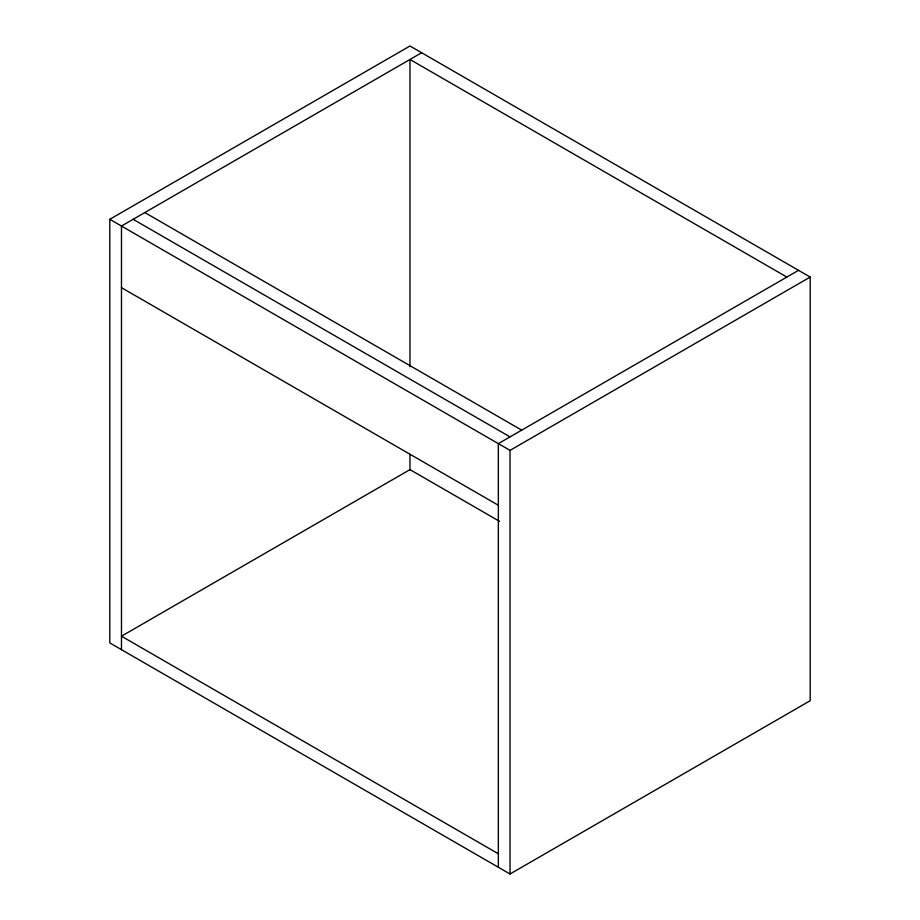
<?xml version="1.0" encoding="UTF-8"?>
<svg xmlns="http://www.w3.org/2000/svg" width="920" height="920" viewBox="0 0 920 920"><rect width="100%" height="100%" fill="white"/><g stroke="black" fill="none" stroke-linecap="round" stroke-linejoin="round"><path stroke-width="1.38" d="M109.802 219.305L409.975 46L810.198 277.07L810.198 700.695L510.025 874L109.802 642.931L109.802 219.305L510.025 450.374L810.198 277.07M421.647 52.739L121.474 226.044L121.474 649.669M798.525 270.33L498.352 443.624L498.352 867.261M786.853 277.07L409.975 59.478L409.975 366.792M144.82 212.566L521.697 430.146M133.147 219.305L510.025 436.885M121.474 287.661L498.352 505.252M499.525 521.329L409.975 469.625L121.474 636.192L498.352 853.783M510.025 450.374L510.025 874M409.975 454.388L409.975 470.189"/></g></svg>
